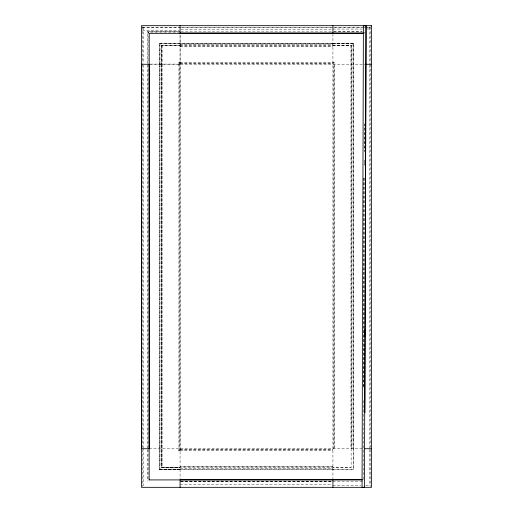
<?xml version="1.0" encoding="UTF-8"?>
<svg xmlns="http://www.w3.org/2000/svg" width="513" height="513" viewBox="0 0 513 513"><rect width="100%" height="100%" fill="white"/><g stroke="black" fill="none" stroke-linecap="round" stroke-linejoin="round"><path stroke-width="0.38" stroke-dasharray="2.56 1.92" d="M180.076 64.093L149.616 64.093M180.076 448.728L180.076 449.644L180.076 34.345L180.076 479.79M364.102 387.142L364.23 342.254M364.749 165.128L364.762 160.319L364.756 165.128M364.871 123.447L364.788 151.502L364.871 124.249M364.115 387.142L364.23 346.262M178.3 450.504L178.915 449.888M180.076 45.747L351.001 45.715L351.45 45.279L351.456 448.728M332.924 43.887L180.076 43.887L353.002 43.765L353.457 43.316L353.457 469.69L332.924 469.69M333.726 27.413L369.751 27.413L370.232 26.945M364.089 33.127L365.352 31.889M142.768 486.061L143.249 485.593L143.249 448.728M159.614 64.279L159.543 469.69L159.992 469.248L332.924 469.26M161.544 64.279L161.544 467.734L161.999 467.292L332.924 467.253M366.898 29.017L370.752 28.882M142.248 27.221L361.966 27.221M362.762 27.221L370.752 27.221M142.768 26.939L143.249 27.401L180.076 27.401M180.871 27.452L332.924 27.452M332.924 29.068L362.184 29.068M180.871 29.337L332.924 29.337M142.248 30.254L179.287 30.254M147.648 63.304L147.648 31.678L180.076 31.678M333.719 31.71L362.184 31.71M179.281 31.864L147.648 31.864L148.494 32.678M180.871 31.851L332.924 31.851M333.719 31.889L362.184 31.889M180.076 32.088L148.071 32.088L148.071 63.298M159.614 64.093L159.543 43.233L180.076 43.304M332.924 43.316L353.457 43.316M180.076 43.368L159.678 43.368L159.678 64.093M332.924 43.387L353.386 43.387L353.386 469.613L332.924 469.613M332.924 43.451L353.322 43.451M159.543 43.233L159.992 43.676L332.924 43.746M180.076 44.208L332.924 44.208M161.544 64.093L161.544 45.182L180.076 45.182M332.924 45.272L351.456 45.272M180.076 45.554L161.858 45.484L161.858 64.093M161.55 45.189L161.999 45.619L180.076 45.619M332.924 45.58L351.142 45.58L351.142 467.426L332.924 467.426L351.142 467.426M180.076 46.061L332.924 46.061M180.076 46.138L332.924 46.138M180.076 62.06L178.915 62.06L178.915 64.093M332.924 62.233L334.085 62.233L334.085 448.728M180.076 62.432L179.3 62.432L179.3 64.093M180.076 62.503L332.924 62.503M332.924 62.612L333.7 62.612L333.7 448.728M180.076 63.118L332.924 63.118M180.076 63.503L332.924 63.503M149.193 64.279L365.224 64.279M149.193 448.728L363.807 448.728M180.076 449.497L332.924 449.497M180.076 449.888L332.924 449.888M180.076 450.395L179.3 450.395L179.3 64.279M180.076 450.504L332.924 450.504M180.076 450.773L178.915 450.773L178.915 64.279M161.544 467.734L180.076 467.734M180.076 468.799L332.924 468.799M159.614 469.183L332.924 469.119M180.076 469.555L159.678 469.555L159.678 64.279M159.543 469.69L180.076 469.69M180.076 481.149L332.129 481.149M180.871 481.258L332.129 481.258M180.871 481.335L332.129 481.335M332.924 481.297L363.768 481.297M180.076 484.695L332.129 484.695M332.924 485.593L360.947 485.593M365.75 485.593L369.751 485.593L370.232 486.061M147.648 31.678L148.68 32.678M370.367 26.811L370.367 63.477M370.367 64.279L370.367 448.728M370.367 449.523L370.367 486.196M369.751 27.413L369.751 64.279M369.751 65.08L369.751 448.728M369.751 449.529L369.751 485.593M364.089 178.011L364.089 387.058M363.993 178.011L363.993 387.058M363.807 178.011L363.807 387.058M363.384 400.672L363.384 479.379M353.002 43.765L353.002 448.728M351.001 45.715L351.001 448.728M334.7 64.279L334.7 448.728M332.924 33.82L332.924 479.61M161.999 45.619L161.999 64.093M161.999 64.279L161.999 467.292M161.928 45.554L161.928 64.093M161.928 64.279L161.928 467.356L180.076 467.356L161.858 467.426L161.858 64.279M159.998 43.682L159.998 64.093M159.998 64.279L159.998 469.241M148.071 64.279L148.071 447.926M148.071 449.51L148.071 480.886M147.648 65.08L147.648 447.926M147.648 449.523L147.648 481.297M143.249 27.401L143.249 63.298M143.249 65.08L143.249 447.926M142.633 26.804L142.633 63.304M142.633 64.279L142.633 447.926M142.633 449.523L142.633 486.196M332.924 466.804L180.076 466.804L332.924 466.868"/><path stroke-width="0.77" d="M364.288 487.324L362.056 487.35L363.384 25.688L364.454 25.676M364.454 487.324L366.045 25.65L364.89 412.773M149.059 479.924L362.223 479.79L180.076 479.815L180.076 487.331M365.878 25.656L363.39 25.688M364.544 487.324L363.48 487.331M364.814 25.669L366.006 25.65M362.524 487.344L363.121 487.337M180.076 33.121L363.287 33.127M180.076 33.217L363.191 33.217M363.832 33.377L149.193 33.364L149.168 479.815M363.807 33.396L180.076 33.396L180.076 25.676M365.352 64.279L371.527 64.279M364.576 448.728L371.527 448.728M365.352 151.579L365.352 159.588M365.352 329.391L365.352 336.599M364.929 329.391L364.929 336.599M332.924 25.676L332.924 33.396M332.924 479.79L332.924 487.331M141.473 64.279L141.473 448.728L149.193 448.728L149.193 64.279L141.473 64.279M371.527 25.676L141.473 25.676L141.473 487.331L371.527 487.331L371.527 25.676"/></g></svg>
